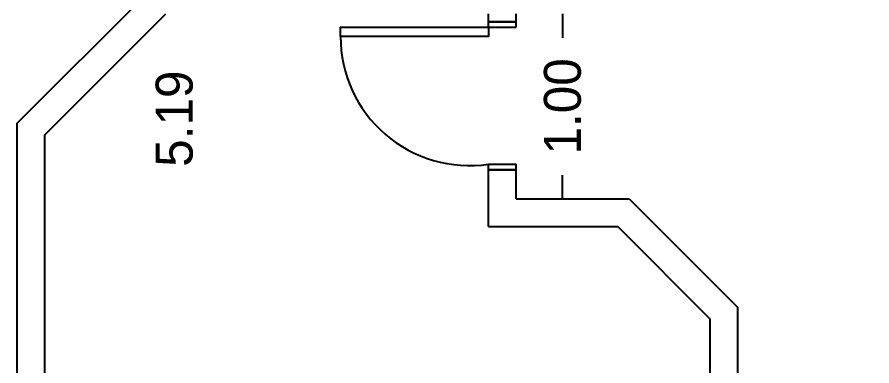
# Model space of a CAD drawing. Extents: x 0 to 19.1, y 0 to 13.2.
# Drawn here: x 0 to 4.625, y 5.039 to 6.924 of the extents above; entities that cross this region are included whole.
import ezdxf

# ---------------------------------------------------------------- set-up
doc = ezdxf.new("R2010")
doc.units = 0
doc.header["$MEASUREMENT"] = 0
doc.layers.get('0').update_dxf_attribs({"linetype": 'CONTINUOUS'})
doc.layers.get('DEFPOINTS').update_dxf_attribs({"linetype": 'CONTINUOUS'})
for name, color, linetype in [('BLOCO', 5, 'CONTINUOUS'), ('HACHURA', 1, 'CONTINUOUS'), ('PAREDE', 7, 'CONTINUOUS')]:
    doc.layers.add(name, color=color, linetype=linetype)
doc.styles.add('PADRÃO', font='', dxfattribs={"height": 0.2})
doc.styles.get('PADRÃO').set_extended_font_data('AvantGarde Bk BT')
doc.dimstyles.new('PADRÃOS', dxfattribs={"dimtxt": 0.15, "dimasz": 0.1, "dimexe": 1.25, "dimexo": 0.625, "dimgap": 0.1, "dimtad": 0, "dimjust": 1, "dimzin": 1, "dimdsep": 46, "dimtxsty": 'PADRÃO', "dimcen": 2.5, "dimse1": 1, "dimse2": 1, "dimsd1": 1, "dimsd2": 1, "dimclrt": 1, "dimadec": 0, "dimazin": 0, "dimtfac": 1, "dimtdec": 4, "dimtmove": 0, "dimatfit": 3, "dimfxl": 0, "dimtolj": 1, "dimtzin": 0, "dimarcsym": 0})

# ---------------------------------------------------------------- blocks, each defined once
blk = doc.blocks.new('P80D15')
at = {"layer": 'BLOCO', "ltscale": 0.015}
for p, q in [((0, 0.15), (0, 0)), ((0, 0.15), (0.03, 0.15)), ((0.03, 0.15), (0.03, 0)), ((0.77, 0.15), (0.77, 0)), ((0.77, 0.15), (0.8, 0.15)), ((0.8, 0.15), (0.8, 0)), ((0, 0), (0.03, 0)), ((0.77, 0), (0.8, 0))]:
    blk.add_line(p, q, dxfattribs=at)
at = {"layer": 'BLOCO'}
blk.add_lwpolyline([(0.77, 0.15), (0.72, 0.15), (0.72, 0.95), (0.77, 0.95)], close=True, dxfattribs=at)
at = {"layer": 'BLOCO', "ltscale": 0.015}
blk.add_arc((0.72, 0.2524), 0.6976, 90, 188.4445, dxfattribs=at)
blk = doc.blocks.new('*D45')
at = {"layer": 'DEFPOINTS', "color": 0, "linetype": 'ByBlock', "ltscale": 0.015}
for p in [(139.8626, 166.992), (139.208, 161.8004), (139.9092, 161.8004)]:
    blk.add_point(p, dxfattribs=at)
at = {"color": 1, "linetype": 'ByBlock', "ltscale": 0.015, "insert": (139.9092, 166.4254), "char_height": 0.2, "attachment_point": 5, "rotation": 90, "style": 'PADRÃO'}
blk.add_mtext('\\A1;5.19', dxfattribs=at)
blk = doc.blocks.new('*D46')
at = {"layer": 'DEFPOINTS', "color": 0, "linetype": 'ByBlock', "ltscale": 0.015}
for p in [(143.4987, 166.992), (143.8597, 164.992), (145.3061, 164.992)]:
    blk.add_point(p, dxfattribs=at)
at = {"color": 1, "linetype": 'ByBlock', "ltscale": 0.015, "insert": (145.3061, 166.4029), "char_height": 0.2, "attachment_point": 5, "rotation": 90, "style": 'PADRÃO'}
blk.add_mtext('\\A1;2.00', dxfattribs=at)
blk = doc.blocks.new('*D47')
at = {"color": 0, "linetype": 'ByBlock', "ltscale": 0.015}
for p, q in [((142.0097, 166.992), (142.0097, 166.8632)), ((142.0097, 165.992), (142.0097, 166.1207))]:
    blk.add_line(p, q, dxfattribs=at)
at = {"layer": 'DEFPOINTS', "color": 0, "linetype": 'ByBlock', "ltscale": 0.015}
for p in [(141.758, 166.992), (141.758, 165.992), (142.0097, 165.992)]:
    blk.add_point(p, dxfattribs=at)
at = {"color": 1, "linetype": 'ByBlock', "ltscale": 0.015, "insert": (142.0097, 166.492), "char_height": 0.2, "attachment_point": 5, "rotation": 90, "style": 'PADRÃO'}
blk.add_mtext('\\A1;1.00', dxfattribs=at)

msp = doc.modelspace()

# ---------------------------------------------------------------- linework, layer by layer
at = {"layer": 'BLOCO', "ltscale": 0.015}
for p, q in [((2.55, 6.8992), (2.7, 6.8992)), ((2.55, 6.8692), (2.55, 6.8992)), ((2.7, 6.8692), (2.7, 6.8992)), ((2.55, 6.8692), (2.7, 6.8692)), ((2.55, 6.1292), (2.7, 6.1292)), ((2.55, 6.0992), (2.55, 6.1292)), ((2.7, 6.0992), (2.7, 6.1292)), ((2.55, 6.0992), (2.7, 6.0992))]:
    msp.add_line(p, q, dxfattribs=at)
at = {"layer": 'BLOCO'}
msp.add_lwpolyline([(2.55, 6.8692), (2.55, 6.8192), (1.75, 6.8192), (1.75, 6.8692)], close=True, dxfattribs=at)
at = {"layer": 'BLOCO', "ltscale": 0.015}
msp.add_arc((2.4476, 6.8192), 0.6976, 180, 278.4445, dxfattribs=at)
at = {"layer": 'PAREDE', "ltscale": 0.015}
for p, q in [((0, 6.35), (0.7425, 7.0915)), ((0.15, 6.2878), (0.8045, 6.9415)), ((2.55, 6.8992), (2.55, 6.9415)), ((2.7, 6.8992), (2.7, 6.9415)), ((2.7, 6.8992), (2.55, 6.8992)), ((0, 1.6), (0, 6.35)), ((0.15, 1.75), (0.15, 6.2878)), ((2.55, 5.9415), (2.55, 6.0992)), ((2.7, 6.0992), (2.55, 6.0992)), ((2.7, 5.9415), (2.7, 6.0992)), ((2.55, 5.7915), (2.55, 5.9415)), ((2.7, 5.9415), (3.3121, 5.9415)), ((3.3121, 5.9415), (3.9, 5.3537)), ((2.55, 5.7915), (3.25, 5.7915)), ((3.25, 5.7915), (3.75, 5.2915)), ((3.9, 4.9415), (3.9, 5.3537)), ((3.75, 1.75), (3.75, 5.2915))]:
    msp.add_line(p, q, dxfattribs=at)

# ---------------------------------------------------------------- block references
at = {"layer": 'BLOCO', "ltscale": 0.015, "rotation": 90}
msp.add_blockref('P80D15', (2.7, 6.0992), dxfattribs=at)

# ---------------------------------------------------------------- texts
at = {"color": 1, "linetype": 'ByBlock', "ltscale": 0.015, "char_height": 0.2, "attachment_point": 5, "rotation": 90, "style": 'PADRÃO'}
for s, insert in [('\\A1;1.00', (2.9516, 6.4415)), ('\\A1;5.19', (0.8511, 6.375))]:
    msp.add_mtext(s, dxfattribs=dict(at, insert=insert))

# ---------------------------------------------------------------- dimensions: what is measured, and where the dimension line sits
at = {"layer": 'HACHURA', "ltscale": 0.015}
for base, p1, p2, picture, middle in [((0.8511, 1.75), (0.8045, 6.9415), (0.15, 1.75), '*D45', (0.8511, 6.375)), ((2.9516, 5.9415), (2.7, 6.9415), (2.7, 5.9415), '*D47', (2.9516, 6.4415)), ((6.248, 4.9415), (4.4407, 6.9415), (4.8017, 4.9415), '*D46', (6.248, 6.3525))]:
    dim = msp.add_linear_dim(base=base, p1=p1, p2=p2, angle=90, dimstyle='PADRÃOS', dxfattribs=at)
    dim.commit()
    dim.dimension.update_dxf_attribs({"geometry": picture, "text_midpoint": middle, "insert": (-139.058, -160.0504)})

doc.saveas('drawing.dxf')
